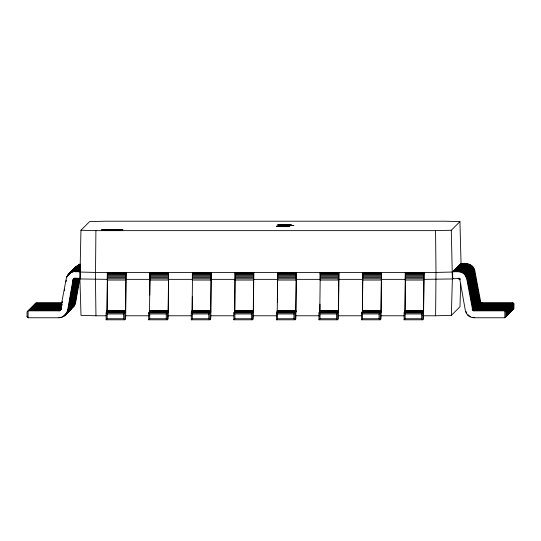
<?xml version="1.0" encoding="UTF-8"?>
<svg xmlns="http://www.w3.org/2000/svg" width="541" height="541" viewBox="0 0 541 541"><rect width="100%" height="100%" fill="white"/><g stroke="black" fill="none" stroke-linecap="round" stroke-linejoin="round"><path stroke-width="0.81" d="M106.131 319.792L107.165 318.757L123.666 318.757L124.755 319.792L124.748 312.874L106.131 312.874L107.165 313.969L123.659 313.969L125.539 312.089L126.053 272.441L125.695 316.336L125.539 319.007L124.755 319.792L106.131 319.792L106.131 312.874L106.949 311.521L107.429 272.441M107.132 311.535L107.436 279.359M148.701 319.792L149.735 318.757L166.229 318.757L167.325 319.792L167.318 312.874L148.694 312.874L149.735 313.969L166.229 313.969L168.102 312.089L168.623 272.441L168.265 316.336L168.109 319.007L167.325 319.792L148.701 319.792L148.694 312.874L149.512 311.521L149.999 272.441L149.762 295.075M191.271 319.792L192.305 318.757L208.799 318.757L209.888 319.792L209.888 312.874L191.264 312.874L192.298 313.969L208.799 313.969L210.672 312.089L211.186 272.441L210.834 316.336L210.679 319.007L209.888 319.792L191.271 319.792L191.264 312.874L192.082 311.521L192.569 272.441L192.569 273.976M192.271 311.535L192.325 296.718M233.834 319.792L234.868 318.757L251.369 318.757L252.458 319.792L252.451 312.874L233.834 312.874L234.868 313.969L251.362 313.969L253.242 312.089L253.756 272.441L253.398 316.336L253.242 319.007L252.458 319.792L233.834 319.792L233.834 312.874L234.652 311.521L235.132 272.441M234.835 311.535L234.997 279.494M276.404 319.792L277.438 318.757L293.932 318.757L295.028 319.792L295.021 312.874L276.397 312.874L277.438 313.969L293.932 313.969L295.805 312.089L296.326 272.441L295.812 319.007L295.028 319.792L276.404 319.792L276.397 312.874L277.215 311.521L277.702 272.441L277.438 302.48M318.974 319.792L320.008 318.757L336.502 318.757L337.598 319.792L337.591 312.874L318.967 312.874L320.002 313.969L336.502 313.969L338.375 312.089L338.889 272.441L338.51 317.242L338.382 319.007L337.598 319.792L318.974 319.792L318.967 312.874L319.785 311.521L320.272 272.441L320.272 274.747M319.974 311.535L320.002 304.123M361.537 319.792L362.578 318.757L379.072 318.757L380.161 319.792L380.161 312.874L361.537 312.874L362.571 313.969L379.065 313.969L380.945 312.089L381.459 272.441L381.101 316.336L380.945 319.007L380.161 319.792L361.537 319.792L361.537 312.874L362.355 311.521L362.835 272.441M362.538 311.535L362.7 279.494M404.107 319.792L405.141 318.757L421.635 318.757L422.731 319.792L422.724 312.874L404.1 312.874L405.141 313.969L421.635 313.969L423.508 312.089L424.029 272.441L423.515 319.007L422.731 319.792L404.107 319.792L404.1 312.874L404.918 311.521L405.405 272.441L405.114 309.885M95.953 315.775L81.008 315.389L79.906 278.946L80.947 230.25L95.899 230.642L95.459 279.359L95.953 315.775L106.09 315.775M422.94 315.775L435.613 315.775L435.999 272.441L435.559 230.642L451.289 230.25L459.938 221.6L444.993 221.208L105.333 221.208L89.603 221.6L80.947 230.25M435.613 315.775L451.343 315.389L452.377 278.946L451.289 230.25M460.668 283.531L459.999 306.733L451.343 315.389M66.185 314.159L69.911 310.426C66.543 313.225 63.919 317.952 58.955 317.756L28.091 317.756L28.085 310.838L58.949 310.838L60.254 310.304L66.448 277.661L67.706 275.261L76.666 266.172L72.94 269.898M62.262 303.088L62.553 301.452M64.42 290.794L64.71 289.158M66.009 281.787L66.293 280.143M65.576 314.767L65.096 315.241L66.719 313.063L67.591 310.5L72.92 280.184L74.394 278.365L73.393 279.711L68.071 310.027L66.469 313.739M67.077 313.131L68.68 309.411L74.347 278.311M67.551 312.657L69.153 308.938L74.55 278.345M68.159 312.049L69.762 308.329L75.091 278.013M68.633 311.575L70.235 307.856L75.415 278.358M65.535 314.179L65.062 314.652L69.248 310.96L70.506 308.559L75.882 278.568M69.721 310.487L71.324 306.767L76.355 278.094M71.033 309.134L70.33 309.878L71.933 306.159L76.822 278.304M65.995 314.22L70.803 309.405L72.068 307.004L77.153 278.649M72.122 308.052L71.412 308.796L73.015 305.077L77.762 278.04M69.363 310.419L68.315 311.4L70.993 309.344L70.519 309.817L73.15 305.922L78.093 278.385M79.033 278.115L74.57 303.515L73.698 306.084L72.501 307.707L74.097 303.988L78.56 278.595M79.831 278.669L75.659 302.433L74.78 305.002L73.583 306.625L75.185 302.906L79.5 278.324M106.915 312.089L125.546 312.062M149.478 312.089L168.109 312.062M192.048 312.089L210.679 312.062M234.618 312.089L253.249 312.062M277.181 312.089L295.812 312.062M319.751 312.089L338.382 312.062M362.321 312.089L380.952 312.062M404.891 312.089L423.522 312.062M61.18 309.1L60.781 309.296M67.706 275.261L68.18 274.787L66.448 277.661M80.203 270.169C75.578 269.472 70.296 270.858 68.065 275.328L68.545 274.855M70.959 272.008L70.235 273.164L70.709 272.684M72.048 270.926L71.317 272.076L71.797 271.602M73.13 269.844L72.406 270.994L72.879 270.52M74.212 268.755L73.488 269.905L74.685 268.282M75.3 267.673L74.57 268.823L75.774 267.2M60.254 310.304L60.917 309.614M72.332 270.514L69.153 274.246L69.627 273.773M72.974 307.234L69.397 310.311L70.445 309.337M74.056 306.152L70.479 309.229L71.527 308.255M69.079 273.766L68.599 274.24L70.35 272.623M69.688 273.151L70.161 272.678M71.243 271.596L70.77 272.069L74.712 269.506L80.508 269.087M68.795 274.179L69.268 273.705M76.146 266.855L77.789 265.678L80.372 264.853L76.146 266.855L71.811 271.197L75.557 269.661L80.034 269.56M77.708 265.3L77.235 265.773L80.129 264.082L76.193 266.645M66.983 276.417L67.456 275.937M69.647 273.361C72.629 270.642 76.937 271.21 80.683 271.251M70.729 272.279L72.366 271.102M72.974 270.493L73.454 270.02M76.626 266.382L72.9 270.108L75.794 268.417L80.034 267.998M75.145 268.322L76.876 267.335L79.561 266.916L73.982 269.026M75.064 267.944L77.965 266.246L80.643 265.827M77.316 266.152L77.789 265.678M78.398 265.07L78.871 264.596M28.565 317.276L28.091 317.756L27.05 316.661L27.476 316.242M70.81 272.664L72.541 271.67M71.892 271.575L73.623 270.588M74.239 269.979L74.712 269.506M74.063 269.404L75.794 268.417M76.403 267.809L76.876 267.335M76.227 267.24L77.965 266.246M78.573 265.638L79.047 265.164M72.068 272.143L73.867 271.359M73.15 271.061L74.949 270.27M75.557 269.661L76.038 269.188M75.321 268.891L77.12 268.106M77.728 267.497L78.202 267.017M77.491 266.727L79.284 265.935M73.393 271.832L75.226 271.251M74.475 270.75L76.308 270.169M76.917 269.56L77.39 269.087M76.646 268.579L78.472 267.998M73.258 279.393L74.144 278.514M73.103 279.636L73.583 279.163M72.994 279.907L73.468 279.426M74.076 278.818L74.658 278.257M72.92 280.184L73.393 279.711M74.002 279.102L74.942 278.189M73.914 278.845L75.226 278.169M58.949 310.838L60.727 309.831M60.031 309.75L60.795 309.256L60.031 309.75L29.173 309.75M30.255 308.668L61.119 308.668L61.593 308.194L30.729 308.194M59.233 310.811L59.713 310.338M59.517 310.75L59.99 310.27M60.322 309.729L61.343 309.08M59.787 310.635L61.586 308.931M58.955 317.756L59.429 317.276M60.308 317.648L60.781 317.175M67.591 310.5L68.071 310.027M68.68 309.411L69.153 308.938M69.762 308.329L70.235 307.856M70.844 307.247L71.324 306.767M71.933 306.159L72.406 305.685M73.015 305.077L73.488 304.603M74.097 303.988L74.57 303.515M75.185 302.906L75.659 302.433M61.633 317.337L62.107 316.857M67.253 311.819L67.726 311.339M68.342 310.73L68.815 310.257M69.424 309.648L69.897 309.175M70.506 308.559L70.979 308.086M71.595 307.477L72.068 307.004M72.677 306.395L73.15 305.922M73.759 305.307L74.232 304.833M74.847 304.225L75.321 303.751M62.891 316.816L64.535 315.64L64.054 316.113M64.453 315.261L63.973 315.734L66.658 313.685M67.192 312.59L66.144 313.564L67.307 312.86M68.274 311.508L67.226 312.482L68.396 311.778M72.136 307.64L72.616 307.166M73.224 306.558L73.698 306.084M74.306 305.476L74.78 305.002M65.143 315.031L65.617 314.558M69.248 310.96L69.951 310.216M278.101 224.725L291.099 224.576L289.435 224.725M279.961 226.077L289.563 226.118M284.072 225.712L280.13 225.644L283.051 225.746M284.032 226.598L278.027 226.544M285.31 225.712L282.639 225.55M285.479 226.611L289.273 226.409L276.255 226.571L289.043 226.638M289.381 226.3L278.047 226.3M289.699 225.976L281.347 226.003L282.402 226.077M289.841 225.84L283.538 225.793M290.564 225.117L282.064 225.178L282.645 225.245M460.736 263.663C466.301 262.561 473.869 264.407 474.849 270.913L480.746 302.236L482.045 302.771L512.909 302.771L513.95 303.859L513.95 308.647L504.848 317.756L473.99 317.756C469.845 317.804 466.011 314.585 465.334 310.5L459.972 280.184C459.079 277.175 454.711 279.264 452.682 278.642L452.675 271.724L458.132 271.724L458.606 271.251C462.751 271.203 466.585 274.415 467.255 278.507L473.152 309.831L474.457 310.358L505.321 310.358L506.356 311.454L506.362 316.242M453.757 270.642L459.214 270.642L459.694 270.169C463.833 270.121 467.667 273.333 468.344 277.425L474.241 308.742L475.546 309.276L506.403 309.276L507.444 310.365L507.444 315.16M454.846 269.56L460.303 269.56L460.776 269.087C464.922 269.033 468.756 272.251 469.426 276.336L475.323 307.66L476.628 308.194L507.485 308.194L508.526 309.283L508.526 314.071M455.928 268.471L461.385 268.471L461.858 267.998C466.004 267.951 469.838 271.163 470.508 275.254L476.405 306.578L477.71 307.105L508.574 307.105L509.608 308.201L509.615 312.989M457.01 267.389L462.467 267.389L462.947 266.916C467.086 266.862 470.92 270.081 471.596 274.172L477.493 305.489L478.792 306.023L509.656 306.023L510.697 307.112L510.697 311.907M458.099 266.307L463.556 266.307L464.029 265.827C468.175 265.78 472.009 268.999 472.678 273.083L478.575 304.407L479.881 304.941L510.738 304.941L511.779 306.03L511.779 310.818M459.181 265.218L464.638 265.218L465.111 264.745C469.257 264.698 473.091 267.91 473.76 272.001L479.657 303.318L480.963 303.853L511.827 303.853L512.861 304.948L512.868 309.736M460.263 264.136L465.72 264.136L466.193 263.663M452.682 278.642L453.155 278.169M458.132 271.724L459.492 271.832L459.965 271.359M459.214 270.642L460.574 270.75L461.047 270.27M460.303 269.56L461.656 269.661L462.129 269.188M461.385 268.471L462.744 268.579L463.218 268.106M462.467 267.389L463.826 267.497L464.3 267.017M463.556 266.307L464.908 266.409L465.382 265.935M464.638 265.218L465.997 265.327L466.47 264.853M465.72 264.136L467.079 264.238L467.552 263.765M459.492 271.832L460.817 272.143L461.29 271.67M460.574 270.75L461.899 271.061L462.372 270.588M461.656 269.661L462.981 269.979L463.454 269.506M462.744 268.579L464.063 268.891L464.543 268.417M463.826 267.497L465.152 267.809L465.625 267.335M464.908 266.409L466.234 266.727L466.707 266.246M465.997 265.327L467.316 265.638L467.796 265.164M467.079 264.238L468.405 264.556L468.878 264.082M460.817 272.143L462.075 272.664L462.548 272.184M461.899 271.061L463.157 271.575L463.63 271.102M462.981 269.979L464.239 270.493L464.719 270.02M464.063 268.891L465.328 269.404L465.801 268.931M465.152 267.809L466.41 268.322L466.883 267.849M466.234 266.727L467.492 267.24L467.972 266.76M467.316 265.638L468.58 266.152L469.054 265.678M468.405 264.556L469.662 265.07L470.136 264.596M462.075 272.664L463.238 273.361L463.711 272.887M463.157 271.575L464.327 272.279L464.8 271.805M464.239 270.493L465.409 271.197L465.882 270.723M465.328 269.404L466.491 270.108L466.964 269.634M466.41 268.322L467.573 269.026L468.053 268.552M467.492 267.24L468.662 267.944L469.135 267.464M468.58 266.152L469.744 266.855L470.217 266.382M469.662 265.07L470.826 265.773L471.306 265.3M458.139 278.642L458.612 278.169M458.423 278.669L458.896 278.189M458.707 278.73L459.181 278.257M458.971 278.845L459.694 278.514L459.221 278.994M459.444 279.176L459.918 278.703M463.238 273.361L464.279 274.24L464.76 273.766M464.327 272.279L465.368 273.151L465.842 272.678M465.409 271.197L466.45 272.069L466.924 271.596M466.491 270.108L467.532 270.987L468.012 270.514M467.573 269.026L468.621 269.898L469.094 269.425M468.662 267.944L469.703 268.816L470.176 268.343M469.744 266.855L470.785 267.734L471.265 267.254M470.826 265.773L471.874 266.645L472.347 266.172M459.634 279.393L460.107 278.919M459.789 279.636L460.263 279.163M505.943 316.661L505.936 311.873L504.848 310.838L473.984 310.838L472.678 310.304L466.782 278.98L465.179 275.261L465.652 274.787M507.025 315.579L507.018 310.791L505.93 309.75L475.066 309.75L473.76 309.222L467.87 277.898L466.261 274.179L466.734 273.705M508.107 314.49L508.107 309.702L507.012 308.668L476.154 308.668L474.849 308.133L468.952 276.816L467.343 273.097L467.823 272.623M509.196 313.408L509.189 308.62L508.1 307.586L477.236 307.586L475.931 307.051L470.034 275.727L468.432 272.008L468.905 271.535M510.278 312.326L510.271 307.538L509.182 306.497L478.318 306.497L477.013 305.963L471.123 274.645L469.514 270.926L469.987 270.453M511.36 311.237L511.36 306.449L510.264 305.415L479.407 305.415L478.102 304.881L472.205 273.557L470.596 269.844L471.076 269.364M512.449 310.155L512.442 305.367L511.353 304.326L480.489 304.326L479.184 303.799L473.287 272.475L471.684 268.755L472.158 268.282M513.531 309.073L513.524 304.279L512.435 303.244L481.571 303.244L480.266 302.71L474.376 271.393L472.766 267.673L473.24 267.2M465.902 276.417L466.376 275.937M466.991 275.328L467.465 274.855M468.073 274.246L468.547 273.773M469.155 273.164L469.629 272.684M470.244 272.076L470.717 271.602M471.326 270.994L471.799 270.52M472.408 269.905L472.881 269.432M473.49 268.823L473.97 268.35M466.443 277.661L466.917 277.188M467.525 276.579L467.999 276.106M468.614 275.497L469.088 275.017M469.696 274.409L470.17 273.935M470.778 273.327L471.252 272.853M471.867 272.245L472.34 271.765M472.949 271.156L473.422 270.683M474.031 270.074L474.504 269.601M466.782 278.98L467.255 278.507M467.87 277.898L468.344 277.425M468.952 276.816L469.426 276.336M470.034 275.727L470.508 275.254M471.123 274.645L471.596 274.172M472.205 273.557L472.678 273.083M473.287 272.475L473.76 272.001M474.376 271.393L474.849 270.913M465.679 311.819L466.153 311.339M466.22 313.063L466.694 312.59M472.151 309.296L472.624 308.823M473.233 308.214L473.706 307.741M474.315 307.126L474.788 306.652M475.404 306.044L475.877 305.57M476.486 304.962L476.959 304.482M477.568 303.873L478.041 303.4M478.657 302.791L479.13 302.318M479.739 301.702L480.212 301.229M472.219 309.574L472.692 309.1M473.307 308.492L473.781 308.018M474.389 307.41L474.863 306.936M475.471 306.321L475.945 305.848M476.56 305.239L477.034 304.766M477.642 304.157L478.116 303.677M478.724 303.068L479.198 302.595M479.813 301.986L480.286 301.513M472.334 309.844L472.807 309.364M473.422 308.755L473.896 308.282M474.504 307.673L474.978 307.2M475.586 306.585L476.06 306.111M476.675 305.503L477.148 305.029M477.757 304.421L478.23 303.947M478.839 303.332L479.312 302.859M479.928 302.25L480.401 301.777M472.489 310.088L472.962 309.614M473.571 308.999L474.044 308.526M474.66 307.917L475.133 307.444M475.742 306.835L476.215 306.355M476.824 305.746L477.297 305.273M477.913 304.664L478.386 304.191M478.995 303.575L479.468 303.102M480.077 302.493L480.55 302.02M472.678 310.304L473.152 309.831M473.76 309.222L474.241 308.742M474.849 308.133L475.323 307.66M475.931 307.051L476.405 306.578M477.013 305.963L477.493 305.489M478.102 304.881L478.575 304.407M479.184 303.799L479.657 303.318M480.266 302.71L480.746 302.236M467.837 315.241L468.31 314.767M472.902 310.487L473.375 310.013M473.984 309.405L474.457 308.931M475.072 308.323L475.546 307.843M476.154 307.234L476.628 306.761M477.236 306.152L477.71 305.679M478.318 305.063L478.799 304.59M479.407 303.981L479.881 303.508M480.489 302.899L480.963 302.426M473.145 310.635L473.625 310.162M474.234 309.553L474.707 309.08M475.316 308.471L475.789 307.991M476.398 307.383L476.878 306.909M477.487 306.301L477.96 305.827M478.569 305.212L479.042 304.739M479.651 304.13L480.124 303.657M480.739 303.048L481.213 302.575M473.416 310.75L473.889 310.27M474.498 309.662L474.971 309.188M475.586 308.58L476.06 308.106M476.668 307.491L477.142 307.017M477.75 306.409L478.224 305.935M478.839 305.327L479.312 304.847M479.921 304.238L480.394 303.765M481.003 303.156L481.476 302.683M473.693 310.811L474.173 310.338M474.782 309.729L475.255 309.256M475.864 308.647L476.337 308.167M476.946 307.559L477.426 307.085M478.034 306.476L478.508 306.003M479.116 305.388L479.59 304.914M480.198 304.306L480.678 303.832M481.287 303.224L481.76 302.75M473.984 310.838L474.457 310.358M475.066 309.75L475.546 309.276M476.154 308.668L476.628 308.194M477.236 307.586L477.71 307.105M478.318 306.497L478.792 306.023M479.407 305.415L479.881 304.941M480.489 304.326L480.963 303.853M481.571 303.244L482.045 302.771M468.885 316.113L469.358 315.64M470.048 316.816L470.521 316.343M472.631 317.648L473.105 317.175M473.99 317.756L474.464 317.276M505.321 310.358L504.848 310.838L504.848 317.756M506.403 309.276L505.93 309.75L505.93 311.291M507.485 308.194L507.012 308.668L507.012 310.203M508.574 307.105L508.1 307.586L508.1 309.121M509.656 306.023L509.182 306.497L509.182 308.032M510.738 304.941L510.264 305.415L510.264 306.95M511.827 303.853L511.353 304.326L511.353 305.868M512.909 302.771L512.435 303.244L512.435 304.779M505.936 311.873L506.356 311.454M507.018 310.791L507.444 310.365M508.107 309.702L508.526 309.283M509.189 308.62L509.608 308.201M510.271 307.538L510.697 307.112M511.36 306.449L511.779 306.03M512.442 305.367L512.861 304.948M513.524 304.279L513.95 303.859M71.852 270.987L74.536 268.931M75.537 267.464L76.707 266.76M74.455 268.552L75.618 267.849M70.12 272.887L71.284 272.184M78.81 266.409L80.169 266.307M287.907 225.692L288.853 225.631L281.861 225.421L288.596 225.414L287.711 225.462M282.253 225.597L281.496 225.658L288.15 225.739M452.377 278.946L424.178 279.359M281.334 224.975L283.504 224.9L281.692 224.867M283.031 225.84L281.435 225.881L284.126 225.976M280.955 224.867L278.879 224.921L291.044 224.921L277.607 224.921L280.894 225.022M286.331 225.516L287.285 225.509M286.108 225.712L293.905 225.421L280.353 225.414L285.249 225.516M287.014 224.988L289.76 224.921L284.302 224.948L286.175 224.982M284.011 225.076L280.63 225.178L280.995 225.252M284.262 225.84L279.765 226.01L281.029 226.077M95.899 230.642L435.559 230.642M459.654 264.745L465.111 264.745M458.572 265.827L464.029 265.827M457.483 266.916L462.947 266.916M79.087 267.389L80.643 267.389M456.401 267.998L461.858 267.998M77.999 268.471L80.338 268.471M455.319 269.087L460.776 269.087M454.23 270.169L459.694 270.169M75.835 270.642L80.514 270.642M453.148 271.251L458.606 271.251M74.746 271.724L80.203 271.724L80.21 278.642L74.753 278.642M107.294 272.576L125.918 272.576M149.857 272.576L168.481 272.576M192.427 272.576L211.051 272.576M234.997 272.576L253.621 272.576M277.56 272.576L296.184 272.576M320.13 272.576L338.754 272.576M362.7 272.576L381.324 272.576M405.263 272.576L423.887 272.576M107.26 272.718L125.877 272.718M149.823 272.718L168.447 272.718M192.393 272.718L211.017 272.718M234.963 272.718L253.58 272.718M277.526 272.718L296.15 272.718M320.096 272.718L338.72 272.718M362.666 272.718L381.29 272.718M405.229 272.718L423.853 272.718M107.226 273.063L125.843 273.063M149.789 273.063L168.413 273.063M192.359 273.063L210.983 273.063M234.929 273.063L253.553 273.063M277.492 273.063L296.116 273.063M320.062 273.063L338.686 273.063M362.632 273.063L381.256 273.063M405.195 273.063L423.819 273.063M107.192 273.611L125.816 273.611M149.762 273.611L168.379 273.611M192.325 273.611L210.949 273.611M234.895 273.611L253.519 273.611M277.465 273.611L296.089 273.611M320.029 273.611L338.652 273.611M362.598 273.611L381.222 273.611M405.168 273.611L423.792 273.611M107.165 274.348L125.782 274.348M149.729 274.348L168.352 274.348M192.298 274.348L210.922 274.348M234.868 274.348L253.492 274.348M277.432 274.348L296.055 274.348M320.002 274.348L338.625 274.348M362.571 274.348L381.195 274.348M405.135 274.348L423.759 274.348M107.138 275.247L125.762 275.247M149.701 275.247L168.325 275.247M192.271 275.247L210.895 275.247M234.841 275.247L253.465 275.247M277.405 275.247L296.028 275.247M319.974 275.247L338.598 275.247M362.544 275.247L381.168 275.247M405.108 275.247L423.731 275.247M107.111 276.295L125.735 276.295M149.681 276.295L168.305 276.295M192.251 276.295L210.875 276.295M234.814 276.295L253.438 276.295M277.384 276.295L296.008 276.295M319.954 276.295L338.578 276.295M362.524 276.295L381.141 276.295M405.087 276.295L423.711 276.295M107.098 277.465L125.722 277.465M149.661 277.465L168.285 277.465M192.231 277.465L210.855 277.465M234.801 277.465L253.425 277.465M277.371 277.465L295.988 277.465M319.934 277.465L338.558 277.465M362.504 277.465L381.128 277.465M405.074 277.465L423.691 277.465M107.084 278.73L125.708 278.73M149.654 278.73L168.271 278.73M192.217 278.73L210.841 278.73M234.787 278.73L253.411 278.73M277.357 278.73L295.981 278.73M319.92 278.73L338.544 278.73M362.49 278.73L381.114 278.73M405.06 278.73L423.684 278.73M107.294 279.359L79.906 278.946M125.884 279.359L150.391 279.359M168.136 279.359L192.637 279.359M210.388 279.359L234.889 279.359M253.479 279.359L277.986 279.359M296.576 279.359L320.238 279.359M337.983 279.359L362.49 279.359M381.08 279.359L405.581 279.359M107.077 280.055L125.701 280.055M149.641 280.055L168.265 280.055M192.211 280.055L210.834 280.055M234.78 280.055L253.404 280.055M277.344 280.055L295.968 280.055M319.914 280.055L338.538 280.055M362.484 280.055L381.107 280.055M405.047 280.055L423.671 280.055M62.005 302.771L36.152 302.771L27.05 311.873L27.05 316.661M35.679 303.244L61.532 303.244M35.064 303.853L61.755 303.853M34.59 304.326L62.114 304.326M33.982 304.941L62.343 304.941M33.508 305.415L61.863 305.415M32.9 306.023L61.255 306.023M32.426 306.497L61.62 306.497M31.811 307.105L61.005 307.105M31.337 307.586L61.37 307.586M29.647 309.276L60.504 309.276M28.558 310.358L59.422 310.358M106.962 310.507L125.58 310.507M149.526 310.507L168.15 310.507M192.096 310.507L210.72 310.507M234.666 310.507L253.283 310.507M277.229 310.507L295.853 310.507M319.799 310.507L338.423 310.507M362.369 310.507L380.992 310.507M404.932 310.507L423.556 310.507M106.956 310.784L125.58 310.784M149.526 310.784L168.15 310.784M192.096 310.784L210.72 310.784M234.659 310.784L253.283 310.784M277.229 310.784L295.853 310.784M319.799 310.784L338.423 310.784M362.362 310.784L380.986 310.784M404.932 310.784L423.556 310.784M106.956 311.055L125.58 311.055M149.526 311.055L168.143 311.055M192.089 311.055L210.713 311.055M234.659 311.055L253.283 311.055M277.229 311.055L295.853 311.055M319.792 311.055L338.416 311.055M362.362 311.055L380.986 311.055M404.932 311.055L423.556 311.055M106.949 311.305L125.573 311.305M149.519 311.305L168.143 311.305M192.089 311.305L210.713 311.305M234.652 311.305L253.276 311.305M277.222 311.305L295.846 311.305M319.792 311.305L338.416 311.305M362.355 311.305L380.979 311.305M404.925 311.305L423.549 311.305M106.949 311.521L125.573 311.521M149.512 311.521L168.136 311.521M192.082 311.521L210.706 311.521M234.652 311.521L253.276 311.521M277.215 311.521L295.839 311.521M319.785 311.521L338.409 311.521M362.355 311.521L380.979 311.521M404.918 311.521L423.542 311.521M106.942 311.717L125.566 311.717M149.505 311.717L168.129 311.717M192.075 311.717L210.699 311.717M234.645 311.717L253.269 311.717M277.215 311.717L295.832 311.717M319.778 311.717L338.402 311.717M362.348 311.717L380.972 311.717M404.918 311.717L423.535 311.717M106.935 311.873L125.559 311.873M149.505 311.873L168.123 311.873M192.069 311.873L210.692 311.873M234.638 311.873L253.262 311.873M277.208 311.873L295.832 311.873M319.772 311.873L338.395 311.873M362.342 311.873L380.965 311.873M404.911 311.873L423.535 311.873M106.929 311.988L125.553 311.988M149.499 311.988L168.116 311.988M192.062 311.988L210.686 311.988M234.632 311.988L253.256 311.988M277.202 311.988L295.826 311.988M319.765 311.988L338.389 311.988M362.335 311.988L380.959 311.988M404.905 311.988L423.529 311.988M125.526 315.775L149.188 315.775M167.771 315.775L191.433 315.775M210.862 315.775L233.678 315.775M253.114 315.775L276.769 315.775M295.359 315.775L319.859 315.775M338.45 315.775L361.26 315.775M380.695 315.775L404.35 315.775M79.899 272.035L95.459 272.441L435.999 272.441L452.371 272.035L461.04 263.359L459.938 221.6M289.536 225.117L290.747 225.198L284.221 225.117M288.191 225.117L289.273 225.178L285.513 225.117M471.874 266.645L472.766 267.673M470.785 267.734L471.684 268.755M469.703 268.816L470.596 269.844M468.621 269.898L469.514 270.926M467.532 270.987L468.432 272.008M466.45 272.069L467.343 273.097M465.368 273.151L466.261 274.179M464.279 274.24L465.179 275.261M421.635 313.969L421.635 318.757M405.141 313.969L405.141 318.757M379.065 313.969L379.072 318.757M362.571 313.969L362.578 318.757M336.502 313.969L336.502 318.757M320.002 313.969L320.008 318.757M293.932 313.969L293.932 318.757M277.438 313.969L277.438 318.757M251.362 313.969L251.369 318.757M234.868 313.969L234.868 318.757M208.799 313.969L208.799 318.757M192.298 313.969L192.305 318.757M166.229 313.969L166.229 318.757M149.735 313.969L149.735 318.757M123.659 313.969L123.666 318.757M107.165 313.969L107.165 318.757M276.681 226.145L276.417 226.409L278.202 226.145L276.681 226.145M122.848 229.844L101.586 229.844L122.848 229.844"/></g></svg>
